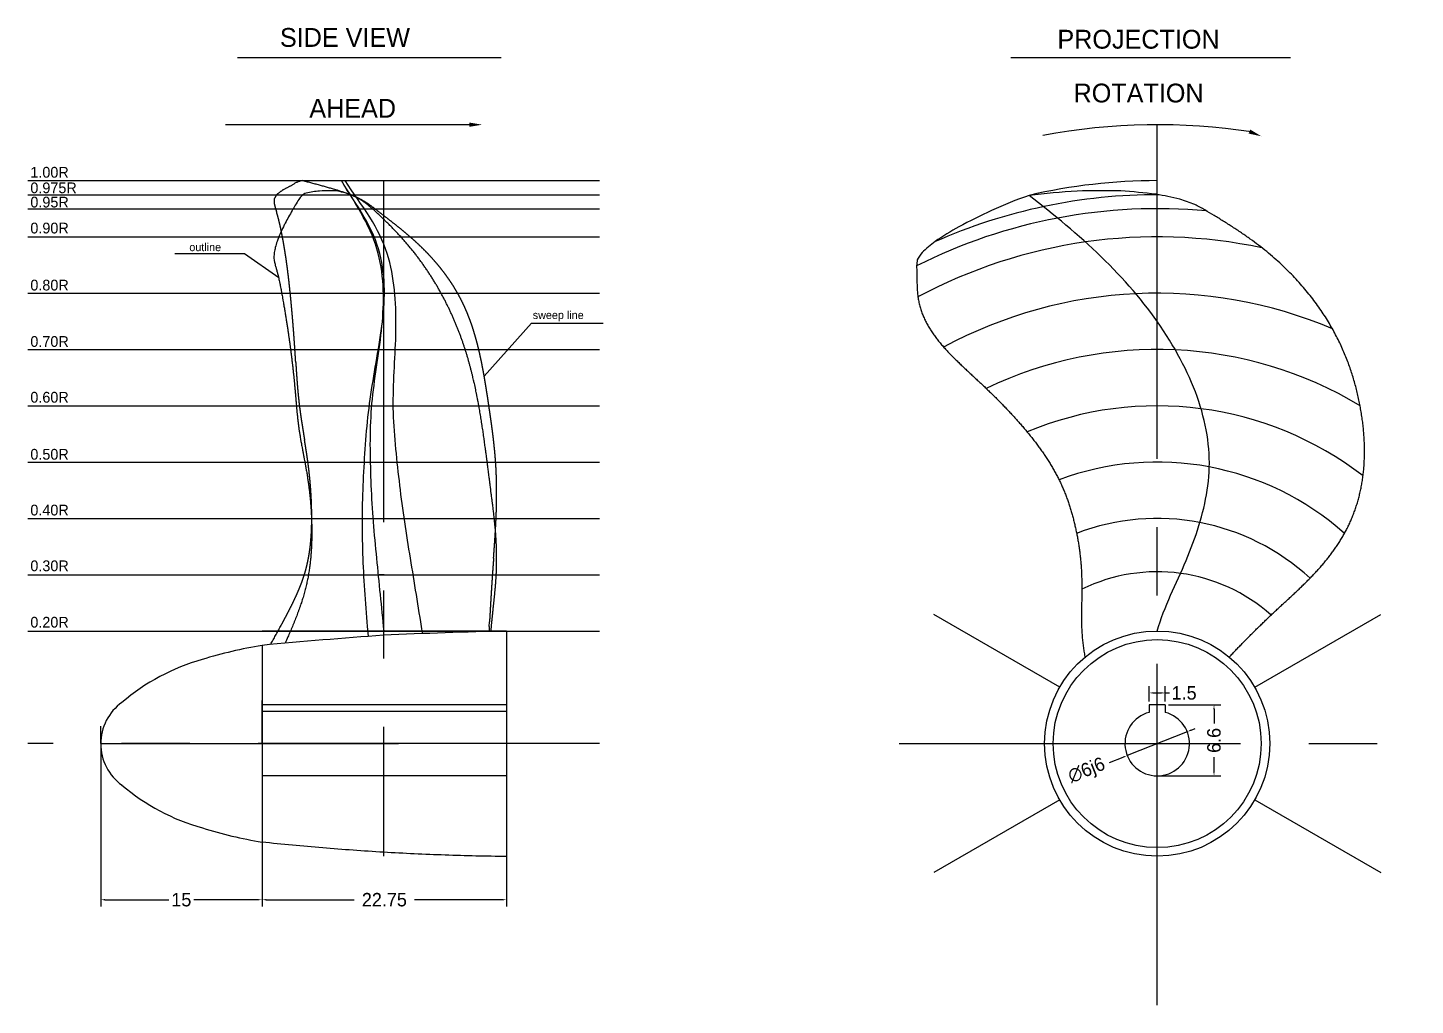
# Model space of a CAD drawing. Extents: x -13 to 208, y 176 to 267.
# Drawn here: x -13 to 116, y 175.7 to 266.6 of the extents above; entities that cross this region are included whole.
import ezdxf

# ---------------------------------------------------------------- set-up
doc = ezdxf.new("R2010")
doc.units = 0
doc.linetypes.add('CENTER', pattern=[50.8, 31.75, -6.35, 6.35, -6.35])
doc.linetypes.add('DIVIDE', pattern=[31.75, 12.7, -6.35, 0, -6.35, 0, -6.35])
doc.layers.get('0').update_dxf_attribs({"linetype": 'CONTINUOUS'})
doc.layers.get('DEFPOINTS').update_dxf_attribs({"linetype": 'CONTINUOUS'})
doc.layers.add('7', color=7, linetype='CONTINUOUS')
doc.dimstyles.get("Standard").update_dxf_attribs({"dimtxt": 0.18, "dimasz": 0.18, "dimexe": 0.18, "dimexo": 0.0625, "dimgap": 0.09, "dimtad": 0, "dimtih": 1, "dimtoh": 1, "dimdec": 4, "dimzin": 0, "dimtxsty": 'STANDARD', "dimcen": 0.09, "dimazin": 3, "dimtfac": 1, "dimtdec": 4, "dimtofl": 0, "dimtmove": 0, "dimatfit": 3, "dimtolj": 1, "dimtzin": 0})

# ---------------------------------------------------------------- blocks, each defined once
blk = doc.blocks.new('*D0')
at = {"layer": '7', "color": 0}
for p, q in [((8.77, 199.69), (8.77, 184.86)), ((31.52, 199.69), (31.52, 184.86)), ((9.17, 185.48), (17.33, 185.48)), ((31.12, 185.48), (22.96, 185.48))]:
    blk.add_line(p, q, dxfattribs=at)
for points in [[(9.17, 185.55), (9.17, 185.42), (8.77, 185.48)], [(31.12, 185.55), (31.12, 185.42), (31.52, 185.48)]]:
    blk.add_solid(points, dxfattribs=at)
at = {"layer": 'DEFPOINTS', "color": 0}
for p in [(8.77, 200), (31.52, 200), (31.52, 185.48)]:
    blk.add_point(p, dxfattribs=at)
at = {"layer": '7', "color": 0, "insert": (20.15, 185.48), "char_height": 1.25, "attachment_point": 5}
blk.add_mtext('\\A1;22.75', dxfattribs=at)
blk = doc.blocks.new('*D1')
at = {"layer": '7', "color": 0}
for p, q in [((-6.23, 199.69), (-6.23, 184.86)), ((8.77, 199.37), (8.77, 184.86)), ((-5.83, 185.48), (0.12, 185.48)), ((8.37, 185.48), (2.42, 185.48))]:
    blk.add_line(p, q, dxfattribs=at)
for points in [[(-5.83, 185.55), (-5.83, 185.42), (-6.23, 185.48)], [(8.37, 185.55), (8.37, 185.42), (8.77, 185.48)]]:
    blk.add_solid(points, dxfattribs=at)
at = {"layer": 'DEFPOINTS', "color": 0}
for p in [(-6.23, 200), (8.77, 199.69), (8.77, 185.48)]:
    blk.add_point(p, dxfattribs=at)
at = {"layer": '7', "color": 0, "insert": (1.27, 185.48), "char_height": 1.25, "attachment_point": 5}
blk.add_mtext('\\A1;15', dxfattribs=at)
blk = doc.blocks.new('*D2')
at = {"layer": '7', "color": 0}
for p, q in [((91.27, 203.91), (91.27, 205.34)), ((92.77, 203.91), (92.77, 205.34)), ((91.67, 204.71), (92.37, 204.71)), ((92.77, 204.71), (93.17, 204.71))]:
    blk.add_line(p, q, dxfattribs=at)
for points in [[(91.67, 204.78), (91.67, 204.65), (91.27, 204.71)], [(92.37, 204.78), (92.37, 204.65), (92.77, 204.71)]]:
    blk.add_solid(points, dxfattribs=at)
at = {"layer": 'DEFPOINTS', "color": 0}
for p in [(92.77, 204.71), (91.27, 203.6), (92.77, 203.6)]:
    blk.add_point(p, dxfattribs=at)
at = {"layer": '7', "color": 0, "insert": (94.52, 204.71), "char_height": 1.25, "attachment_point": 5}
blk.add_mtext('\\A1;1.5', dxfattribs=at)
blk = doc.blocks.new('*D3')
at = {"layer": '7', "color": 0}
for p, q in [((93.08, 203.6), (97.92, 203.6)), ((97.3, 203.2), (97.3, 201.86)), ((97.3, 197.4), (97.3, 198.74)), ((92.33, 197), (97.92, 197))]:
    blk.add_line(p, q, dxfattribs=at)
for points in [[(97.23, 203.2), (97.36, 203.2), (97.3, 203.6)], [(97.23, 197.4), (97.36, 197.4), (97.3, 197)]]:
    blk.add_solid(points, dxfattribs=at)
at = {"layer": 'DEFPOINTS', "color": 0}
for p in [(92.77, 203.6), (92.02, 197), (97.3, 197)]:
    blk.add_point(p, dxfattribs=at)
at = {"layer": '7', "color": 0, "insert": (97.3, 200.3), "char_height": 1.25, "attachment_point": 5, "rotation": 90}
blk.add_mtext('\\A1;6.6', dxfattribs=at)
blk = doc.blocks.new('*D4')
at = {"layer": '7', "color": 0}
for p, q in [((95.18, 201.26), (95.55, 201.4)), ((94.8, 201.11), (89.23, 198.89)), ((87.58, 198.24), (88.86, 198.74))]:
    blk.add_line(p, q, dxfattribs=at)
for points in [[(95.15, 201.32), (95.2, 201.19), (94.8, 201.11)], [(88.83, 198.81), (88.88, 198.68), (89.23, 198.89)]]:
    blk.add_solid(points, dxfattribs=at)
at = {"layer": 'DEFPOINTS', "color": 0}
for p in [(94.8, 201.11), (89.23, 198.89)]:
    blk.add_point(p, dxfattribs=at)
at = {"layer": '7', "color": 0, "insert": (85.49, 197.41), "char_height": 1.25, "attachment_point": 5, "rotation": 21.6683}
blk.add_mtext('\\A1;∅6{\\f??|b0|i0|c0|p54;j6}', dxfattribs=at)

msp = doc.modelspace()

# ---------------------------------------------------------------- linework, layer by layer
at = {"color": 7}
for centre, radius, start, end in [((15.97524, 166.42733), 43.31245, 99.575465, 107.1282478), ((8.57741, 188.79135), 19.76748, 105.7273876, 130.4742208), ((-1.50577, 199.9861), 4.72388, 125.5720071, 234.6399512), ((8.57318, 211.18645), 19.76748, 229.5474476, 254.2942808), ((15.96255, 233.55327), 43.31245, 252.8934206, 260.4415627)]:
    msp.add_arc(centre, radius, start, end, dxfattribs=at)
at = {"layer": '7'}
for p, q in [((6.49685, 263.79025), (29.01861, 263.79025)), ((29.01861, 263.79025), (31.02054, 263.79025)), ((78.39965, 263.79025), (104.42479, 263.79025)), ((28.5575, 257.54882), (5.37004, 257.54882)), ((-13.0133, 252.35), (40.15899, 252.35)), ((-13.0133, 251.04), (40.15899, 251.04)), ((-13.0133, 249.74), (40.15899, 249.74)), ((-13.0133, 247.12), (40.15899, 247.12)), ((0.65104, 245.5869), (7.14227, 245.5869)), ((7.14227, 245.5869), (10.32994, 243.32768)), ((-13.0133, 241.88), (40.15899, 241.88)), ((29.42997, 234.17965), (33.83809, 239.10467)), ((33.83809, 239.10467), (40.48827, 239.10467)), ((-13.0133, 236.65), (40.15899, 236.65)), ((-13.0133, 231.41), (40.15899, 231.41)), ((-13.0133, 226.18), (40.15899, 226.18)), ((-13.0133, 220.94), (40.15899, 220.94)), ((-13.0133, 215.71), (40.15899, 215.71)), ((20.12037, 215.71), (19.65037, 215.71)), ((82.94908, 205.2349), (71.23545, 211.99776)), ((101.0833, 205.2349), (112.79693, 211.99776)), ((-13.0133, 210.47), (40.15899, 210.47)), ((31.52037, 210.4698), (8.77037, 210.4698)), ((20.12037, 210.47), (20.17037, 210.47)), ((31.52037, 210.47), (31.52037, 189.53)), ((8.77037, 209.13632), (8.77037, 190.86368)), ((8.77037, 200), (8.77037, 204)), ((31.52037, 203.6), (8.77037, 203.6)), ((8.77037, 200), (8.77037, 203.5)), ((31.52037, 203), (8.77037, 203)), ((91.26619, 203.6), (91.26619, 202.90474)), ((92.76619, 203.6), (91.26619, 203.6)), ((92.76619, 203.6), (92.76619, 202.90474)), ((8.77037, 200), (8.77037, 202)), ((8.77037, 202), (8.77037, 197.59552)), ((8.77037, 200), (8.77037, 201.7)), ((-6.22963, 200), (21.47204, 200)), ((8.77037, 200), (8.77037, 200)), ((31.52037, 197), (8.77037, 197)), ((82.94908, 194.7651), (71.23545, 188.00224)), ((101.0833, 194.7651), (112.79693, 188.00224))]:
    msp.add_line(p, q, dxfattribs=at)
at = {"layer": '7', "linetype": 'CENTER'}
for p, q in [((92.01619, 175.67113), (92.01619, 257.54882)), ((20.07037, 252.35), (20.07037, 189.53)), ((-6.22963, 200), (-6.22963, 201.6244)), ((40.15899, 200), (-13.0133, 200)), ((68.02066, 200), (116.01172, 200))]:
    msp.add_line(p, q, dxfattribs=at)
at = {"layer": '7', "linetype": 'DIVIDE'}
msp.add_lwpolyline([(29.87902, 210.47, -0.000021932), (29.9024, 210.893), (29.92586, 211.3161, -0.000074438), (29.94948, 211.7391, -0.000093186), (29.97334, 212.1621, -0.000116027), (29.99752, 212.5851, -0.000137546), (30.02209, 213.0082, -0.000171897), (30.04715, 213.4312, -0.000180443), (30.07276, 213.8542, -0.000210231), (30.099, 214.2773, -0.000242111), (30.12597, 214.7003, -0.00025223), (30.15373, 215.1233, -0.000280073), (30.18237, 215.5464, -0.000264434), (30.21195, 215.9694, -0.000158975), (30.24232, 216.3924, -0.000055516), (30.27319, 216.8155, -0.00004018), (30.30424, 217.2385, 0.000045045), (30.33518, 217.6615, 0.000219587), (30.36569, 218.0845, 0.000300174), (30.39548, 218.5076, 0.000386288), (30.42425, 218.9306, 0.000488227), (30.45168, 219.3536, 0.000572636), (30.47747, 219.7767, 0.000656718), (30.50132, 220.1997, 0.000752829), (30.52293, 220.6227, 0.000839898), (30.54198, 221.0458, 0.000889431), (30.55823, 221.4688, 0.000942742), (30.57148, 221.8918, 0.000988461), (30.58155, 222.3148, 0.001036963), (30.58829, 222.7379, 0.001098868), (30.59149, 223.1609, 0.001139109), (30.591, 223.5839, 0.001196627), (30.58664, 224.007, 0.001248363), (30.57823, 224.43, 0.0012981), (30.5656, 224.853, 0.001352178), (30.54856, 225.2761, 0.001396935), (30.52695, 225.6991, 0.00143758), (30.5006, 226.1221, 0.001413198), (30.46938, 226.5452, 0.001269973), (30.43353, 226.9682, 0.001137686), (30.39342, 227.3912, 0.001029884), (30.34942, 227.8142, 0.000924558), (30.30188, 228.2373, 0.000816908), (30.25118, 228.6603, 0.000705707), (30.19768, 229.0833, 0.000599469), (30.14174, 229.5064, 0.000496845), (30.08374, 229.9294, 0.000386289), (30.02403, 230.3524, 0.000280326), (29.96298, 230.7755, 0.0001834), (29.90096, 231.1985, 0.000144862), (29.83831, 231.6215, 0.000236872), (29.77501, 232.0445, 0.000433641), (29.71062, 232.4676, 0.000558834), (29.64474, 232.8906, 0.000680564), (29.57692, 233.3136, 0.000799221), (29.50674, 233.7367, 0.000939806), (29.43375, 234.1597, 0.001040478), (29.35753, 234.5827, 0.001164151), (29.27765, 235.0058, 0.001296199), (29.19367, 235.4288, 0.001394342), (29.10517, 235.8518, 0.001516365), (29.01171, 236.2749, 0.001653579), (28.91285, 236.6979, 0.001824116), (28.80808, 237.1209, 0.002097921), (28.69655, 237.5439, 0.002313311), (28.5774, 237.967, 0.002542267), (28.44977, 238.39, 0.002728686), (28.31276, 238.813, 0.002909459), (28.16552, 239.2361, 0.003109277), (28.00718, 239.6591, 0.003250528), (27.83685, 240.0821, 0.003393503), (27.65366, 240.5052, 0.003539842), (27.45676, 240.9282, 0.003634763), (27.24526, 241.3512, 0.003718363), (27.01828, 241.7742, 0.003754667), (26.77499, 242.1973, 0.003758873), (26.51473, 242.6203, 0.003690258), (26.23693, 243.0433, 0.003654772), (25.94105, 243.4664, 0.003637515), (25.62654, 243.8894, 0.003549697), (25.29282, 244.3124, 0.003486282), (24.93935, 244.7355, 0.003442975), (24.56558, 245.1585, 0.003337458), (24.17095, 245.5815, 0.003252277), (23.7549, 246.0045, 0.003164245), (23.31689, 246.4276, 0.003101746), (22.85634, 246.8506, 0.002835522), (22.37276, 247.2736, 0.002248113), (21.86753, 247.6967, 0.001569511), (21.34464, 248.1197, 0.001016215), (20.80831, 248.5427, 0.000553985), (20.26274, 248.9658, 0.000106787), (19.71214, 249.3888, 0.000178074), (19.16058, 249.8118, 0.006220571), (18.57938, 250.2348, 0.020118258), (17.86417, 250.6579, 0.016794491), (16.89997, 251.0809, 0.007671043), (15.62164, 251.5039, 0.002134788), (14.11495, 251.927, 0.004329051), (12.49407, 252.35, 0.10948409), (11.56907, 251.927, 0.002278951), (10.75902, 251.5039, 0.031539996), (10.17882, 251.0809, 0.067089746), (9.91434, 250.6579, 0.051633525), (9.89732, 250.2348, 0.006080995), (10.00855, 249.8118, 0.002850083), (10.1396, 249.3888, -0.002307917), (10.2586, 248.9658, -0.002609281), (10.36686, 248.5427, -0.002206158), (10.46582, 248.1197, -0.001833843), (10.55689, 247.6967, -0.001434432), (10.64153, 247.2736, -0.00116004), (10.7211, 246.8506, -0.001114034), (10.79634, 246.4276, -0.001106536), (10.86749, 246.0045, -0.001027509), (10.93481, 245.5815, -0.000973719), (10.99853, 245.1585, -0.000902077), (11.0589, 244.7355, -0.000833403), (11.11616, 244.3124, -0.000756824), (11.17056, 243.8894, -0.000699579), (11.22233, 243.4664, -0.000624104), (11.27172, 243.0433, -0.000548549), (11.31897, 242.6203, -0.000485752), (11.36433, 242.1973, -0.000425824), (11.40803, 241.7742, -0.000394026), (11.45026, 241.3512, -0.000410018), (11.49106, 240.9282, -0.000399778), (11.53046, 240.5052, -0.000388417), (11.56851, 240.0821, -0.000380226), (11.60522, 239.6591, -0.000369438), (11.64064, 239.2361, -0.000362302), (11.6748, 238.813, -0.000349017), (11.70773, 238.39, -0.000343076), (11.73946, 237.967, -0.000330466), (11.77004, 237.5439, -0.000323158), (11.79948, 237.1209, -0.000302321), (11.82783, 236.6979, -0.000219135), (11.85517, 236.2749, -0.0000438), (11.88188, 235.8518, -0.000055848), (11.90845, 235.4288, 0.000177251), (11.93537, 235.0058, 0.000384057), (11.96312, 234.5827, 0.000540342), (11.9922, 234.1597, 0.000673194), (12.02309, 233.7367, 0.00082111), (12.05629, 233.3136, 0.000964418), (12.09228, 232.8906, 0.001101745), (12.13155, 232.4676, 0.0012437), (12.17459, 232.0445, 0.001386784), (12.22189, 231.6215, 0.001422926), (12.27391, 231.1985, 0.001200722), (12.33052, 230.7755, 0.000911841), (12.39102, 230.3524, 0.00069245), (12.45465, 229.9294, 0.000473063), (12.52067, 229.5064, 0.000266475), (12.58835, 229.0833, 0.000047768), (12.65695, 228.6603, 0.000070947), (12.72571, 228.2373, -0.000300695), (12.7939, 227.8142, -0.000584542), (12.86077, 227.3912, -0.000806726), (12.92559, 226.9682, -0.001024851), (12.98762, 226.5452, -0.001232221), (13.0461, 226.1221, -0.001304877), (13.10045, 225.6991, -0.001285269), (13.15053, 225.2761, -0.001308343), (13.19623, 224.853, -0.001321715), (13.23748, 224.43, -0.001361325), (13.27419, 224.007, -0.001385867), (13.30627, 223.5839, -0.001403572), (13.33365, 223.1609, -0.001440199), (13.35624, 222.7379, -0.001467336), (13.37395, 222.3148, -0.001489284), (13.38669, 221.8918, -0.00151477), (13.39439, 221.4688, -0.001552788), (13.39695, 221.0458, -0.00166192), (13.39424, 220.6227, -0.001950729), (13.38565, 220.1997, -0.002245133), (13.37031, 219.7767, -0.002490883), (13.34737, 219.3536, -0.00274477), (13.31596, 218.9306, -0.002979143), (13.27522, 218.5076, -0.003212551), (13.22429, 218.0845, -0.003443323), (13.16232, 217.6615, -0.003655474), (13.08844, 217.2385, -0.003855441), (13.00179, 216.8155, -0.004041369), (12.9015, 216.3924, -0.004215317), (12.78673, 215.9694, -0.004232587), (12.65662, 215.5464, -0.003856861), (12.51119, 215.1233, -0.003322687), (12.35164, 214.7003, -0.002901063), (12.17924, 214.2773, -0.002530516), (11.99529, 213.8542, -0.002194322), (11.80107, 213.4312, -0.001827718), (11.59786, 213.0082, -0.001509005), (11.38695, 212.5851, -0.001210207), (11.16961, 212.1621, -0.000881285), (10.94714, 211.7391, -0.000579911), (10.72082, 211.3161, -0.000296785), (10.49193, 210.893, -0.000610901), (9.57549, 209.22068)], format="xyb", dxfattribs=at)
at = {"layer": '7'}
for points in [[(20.12037, 210.47), (20.07816, 210.893), (20.03596, 211.3161), (19.99374, 211.7391), (19.95151, 212.1621), (19.90927, 212.5851), (19.86701, 213.0082), (19.82472, 213.4312), (19.78241, 213.8542), (19.74006, 214.2773), (19.69768, 214.7003), (19.65527, 215.1233), (19.6128, 215.5464), (19.5703, 215.9694), (19.52785, 216.3924), (19.48559, 216.8155), (19.44369, 217.2385), (19.40228, 217.6615), (19.36154, 218.0845), (19.3216, 218.5076), (19.28262, 218.9306), (19.24475, 219.3536), (19.20815, 219.7767), (19.17296, 220.1997), (19.13934, 220.6227), (19.10744, 221.0458), (19.07736, 221.4688), (19.04911, 221.8918), (19.02267, 222.3148), (18.99804, 222.7379), (18.97522, 223.1609), (18.95418, 223.5839), (18.93493, 224.007), (18.91745, 224.43), (18.90174, 224.853), (18.8878, 225.2761), (18.8756, 225.6991), (18.86515, 226.1221), (18.85647, 226.5452), (18.8498, 226.9682), (18.84545, 227.3912), (18.84373, 227.8142), (18.84494, 228.2373), (18.84941, 228.6603), (18.85744, 229.0833), (18.86934, 229.5064), (18.88542, 229.9294), (18.90599, 230.3524), (18.93138, 230.7755), (18.96187, 231.1985), (18.99778, 231.6215), (19.03894, 232.0445), (19.08478, 232.4676), (19.13469, 232.8906), (19.18806, 233.3136), (19.24428, 233.7367), (19.30276, 234.1597), (19.36288, 234.5827), (19.42405, 235.0058), (19.48565, 235.4288), (19.54708, 235.8518), (19.60773, 236.2749), (19.667, 236.6979), (19.72429, 237.1209), (19.77903, 237.5439), (19.83063, 237.967), (19.87853, 238.39), (19.92216, 238.813), (19.96093, 239.2361), (19.99427, 239.6591), (20.02161, 240.0821), (20.04238, 240.5052), (20.05601, 240.9282), (20.0619, 241.3512), (20.05951, 241.7742), (20.04824, 242.1973), (20.0275, 242.6203), (19.99668, 243.0433), (19.95516, 243.4664), (19.90232, 243.8894), (19.83756, 244.3124), (19.76027, 244.7355), (19.66983, 245.1585), (19.56563, 245.5815), (19.44705, 246.0045), (19.31348, 246.4276), (19.16432, 246.8506), (18.99896, 247.2736), (18.81761, 247.6967), (18.62159, 248.1197), (18.41231, 248.5427), (18.19116, 248.9658), (17.95954, 249.3888), (17.71886, 249.8118), (17.47043, 250.2348), (17.21536, 250.6579), (16.95473, 251.0809), (16.6897, 251.5039), (16.42171, 251.927), (16.15224, 252.35)], [(18.66069, 209.98286), (18.58631, 210.893), (18.55189, 211.3161), (18.51778, 211.7391), (18.48412, 212.1621), (18.45107, 212.5851), (18.41877, 213.0082), (18.38739, 213.4312), (18.35707, 213.8542), (18.32797, 214.2773), (18.30023, 214.7003), (18.27401, 215.1233), (18.24945, 215.5464), (18.22672, 215.9694), (18.20588, 216.3924), (18.18697, 216.8155), (18.17002, 217.2385), (18.15505, 217.6615), (18.14211, 218.0845), (18.13121, 218.5076), (18.12239, 218.9306), (18.11568, 219.3536), (18.11112, 219.7767), (18.10872, 220.1997), (18.10852, 220.6227), (18.11055, 221.0458), (18.11481, 221.4688), (18.12123, 221.8918), (18.12971, 222.3148), (18.14019, 222.7379), (18.15258, 223.1609), (18.16681, 223.5839), (18.18279, 224.007), (18.20044, 224.43), (18.21968, 224.853), (18.24044, 225.2761), (18.26263, 225.6991), (18.28617, 226.1221), (18.31102, 226.5452), (18.3373, 226.9682), (18.3652, 227.3912), (18.39492, 227.8142), (18.42666, 228.2373), (18.4606, 228.6603), (18.49694, 229.0833), (18.53588, 229.5064), (18.5776, 229.9294), (18.62231, 230.3524), (18.67019, 230.7755), (18.72144, 231.1985), (18.77624, 231.6215), (18.8345, 232.0445), (18.89583, 232.4676), (18.95987, 232.8906), (19.02621, 233.3136), (19.09448, 233.7367), (19.16429, 234.1597), (19.23525, 234.5827), (19.30699, 235.0058), (19.3791, 235.4288), (19.45122, 235.8518), (19.52295, 236.2749), (19.59392, 236.6979), (19.66364, 237.1209), (19.73146, 237.5439), (19.79667, 237.967), (19.85856, 238.39), (19.91642, 238.813), (19.96954, 239.2361), (20.01722, 239.6591), (20.05874, 240.0821), (20.0934, 240.5052), (20.12049, 240.9282), (20.1393, 241.3512), (20.14913, 241.7742), (20.14927, 242.1973), (20.13901, 242.6203), (20.11764, 243.0433), (20.08447, 243.4664), (20.03878, 243.8894), (19.97988, 244.3124), (19.90705, 244.7355), (19.81961, 245.1585), (19.71683, 245.5815), (19.59802, 246.0045), (19.46248, 246.4276), (19.30949, 246.8506), (19.13837, 247.2736), (18.94912, 247.6967), (18.74268, 248.1197), (18.52008, 248.5427), (18.28234, 248.9658), (18.03047, 249.3888), (17.7655, 249.8118), (17.49018, 250.2348), (17.21122, 250.6579), (16.9359, 251.0809), (16.66917, 251.5039), (16.40905, 251.927), (16.15224, 252.35)], [(23.70143, 210.25612), (23.60015, 210.893), (23.53286, 211.3161), (23.46552, 211.7391), (23.39809, 212.1621), (23.33056, 212.5851), (23.26289, 213.0082), (23.19506, 213.4312), (23.12704, 213.8542), (23.05881, 214.2773), (22.99033, 214.7003), (22.92159, 215.1233), (22.85254, 215.5464), (22.78318, 215.9694), (22.71359, 216.3924), (22.64393, 216.8155), (22.57436, 217.2385), (22.50504, 217.6615), (22.43614, 218.0845), (22.36781, 218.5076), (22.30022, 218.9306), (22.23353, 219.3536), (22.1679, 219.7767), (22.10349, 220.1997), (22.04047, 220.6227), (21.97899, 221.0458), (21.91915, 221.4688), (21.86089, 221.8918), (21.80417, 222.3148), (21.74891, 222.7379), (21.69505, 223.1609), (21.64253, 223.5839), (21.59129, 224.007), (21.54127, 224.43), (21.4924, 224.853), (21.44463, 225.2761), (21.39788, 225.6991), (21.3521, 226.1221), (21.30728, 226.5452), (21.2637, 226.9682), (21.22174, 227.3912), (21.1818, 227.8142), (21.14426, 228.2373), (21.10951, 228.6603), (21.07794, 229.0833), (21.04994, 229.5064), (21.02589, 229.9294), (21.00619, 230.3524), (20.99123, 230.7755), (20.98138, 231.1985), (20.97702, 231.6215), (20.97804, 232.0445), (20.98384, 232.4676), (20.99379, 232.8906), (21.00728, 233.3136), (21.02369, 233.7367), (21.0424, 234.1597), (21.0628, 234.5827), (21.08427, 235.0058), (21.10618, 235.4288), (21.12792, 235.8518), (21.14887, 236.2749), (21.16842, 236.6979), (21.18597, 237.1209), (21.2011, 237.5439), (21.21335, 237.967), (21.2223, 238.39), (21.2275, 238.813), (21.22853, 239.2361), (21.22495, 239.6591), (21.21633, 240.0821), (21.20223, 240.5052), (21.18223, 240.9282), (21.15587, 241.3512), (21.12274, 241.7742), (21.08236, 242.1973), (21.034, 242.6203), (20.9768, 243.0433), (20.90989, 243.4664), (20.83238, 243.8894), (20.74342, 244.3124), (20.64214, 244.7355), (20.52765, 245.1585), (20.3991, 245.5815), (20.25561, 246.0045), (20.09631, 246.4276), (19.92033, 246.8506), (19.72683, 247.2736), (19.51571, 247.6967), (19.28802, 248.1197), (19.04483, 248.5427), (18.78726, 248.9658), (18.51639, 249.3888), (18.23333, 249.8118), (17.94077, 250.2348), (17.64508, 250.6579), (17.35313, 251.0809), (17.06961, 251.5039), (16.79254, 251.927), (16.51869, 252.35)], [(92.01619, 210.4698), (92.14409, 210.8929), (92.28159, 211.3143), (92.42809, 211.734), (92.58269, 212.1519), (92.74469, 212.5678), (92.91309, 212.9817), (93.08689, 213.3937), (93.26509, 213.8038), (93.44649, 214.2121), (93.62979, 214.6188), (93.81379, 215.024), (93.99709, 215.4282), (94.17819, 215.8315), (94.35619, 216.2341), (94.53079, 216.6364), (94.70149, 217.0386), (94.86799, 217.4407), (95.02979, 217.843), (95.18669, 218.2456), (95.33849, 218.6487), (95.48479, 219.0525), (95.62539, 219.457), (95.76009, 219.8623), (95.88889, 220.2686), (96.01149, 220.676), (96.12769, 221.0845), (96.23709, 221.4942), (96.33929, 221.9053), (96.43369, 222.3179), (96.52009, 222.7321), (96.59789, 223.1479), (96.66659, 223.5655), (96.72579, 223.9849), (96.77519, 224.4062), (96.81419, 224.8295), (96.84229, 225.2547), (96.85919, 225.6819), (96.86449, 226.1111), (96.85799, 226.5422), (96.83959, 226.9752), (96.80939, 227.4099), (96.76739, 227.8461), (96.71369, 228.2838), (96.64839, 228.7229), (96.57149, 229.1631), (96.48319, 229.6043), (96.38379, 230.0463), (96.27329, 230.489), (96.15199, 230.9321), (96.02009, 231.3755), (95.87789, 231.8191), (95.72549, 232.2627), (95.56289, 232.7061), (95.39029, 233.1491), (95.20779, 233.5917), (95.01569, 234.0336), (94.81399, 234.4748), (94.60309, 234.915), (94.38309, 235.3541), (94.15419, 235.792), (93.91679, 236.2285), (93.67109, 236.6635), (93.41729, 237.0969), (93.15559, 237.5286), (92.88599, 237.9585), (92.60849, 238.3864), (92.32329, 238.8123), (92.03029, 239.236), (91.72979, 239.6575), (91.42179, 240.0767), (91.10639, 240.4934), (90.78369, 240.9075), (90.45369, 241.3191), (90.11669, 241.7279), (89.77279, 242.1339), (89.42209, 242.5371), (89.06489, 242.9373), (88.70139, 243.3346), (88.33189, 243.7287), (87.95659, 244.1198), (87.57589, 244.5078), (87.18989, 244.8925), (86.79909, 245.2741), (86.40359, 245.6525), (86.00379, 246.0278), (85.59999, 246.3998), (85.19259, 246.7687), (84.78179, 247.1344), (84.36779, 247.4971), (83.95089, 247.8566), (83.53129, 248.2131), (83.10939, 248.5666), (82.68529, 248.9171), (82.25939, 249.2648), (81.83249, 249.6098), (81.40529, 249.9523), (80.97829, 250.2924), (80.54979, 250.6298), (80.10252, 250.97634)]]:
    msp.add_lwpolyline(points, dxfattribs=at)
for points in [[(30.06498, 210.41898, -0.000152797), (30.07276, 210.509, -0.000347222), (30.08525, 210.65181, -0.00032011), (30.099, 210.8067, -0.000401823), (30.11159, 210.94623, -0.000357803), (30.12597, 211.1029, -0.000421546), (30.13927, 211.24537, -0.000394483), (30.15373, 211.3976, -0.000460145), (30.16817, 211.54691, -0.000477055), (30.18237, 211.6909, -0.000436059), (30.19806, 211.84713, -0.000502055), (30.21195, 211.9828, -0.000282592), (30.22979, 212.15449, -0.000407965), (30.24232, 212.2734, -0.000108132), (30.26187, 212.45719, -0.000187801), (30.27319, 212.563, -0.00004169), (30.28871, 212.7075, 0.000041552), (30.30424, 212.852, 0.000036623), (30.31803, 212.98058, 0.000029427), (30.33518, 213.1406, 0.000338887), (30.34605, 213.24278, 0.000185772), (30.36569, 213.4292, 0.000475356), (30.37787, 213.54632, 0.000323774), (30.39548, 213.7183, 0.000617301), (30.40818, 213.84472, 0.000477479), (30.42425, 214.0082, 0.000780015), (30.43667, 214.13788, 0.000626027), (30.45168, 214.2995, 0.000904683), (30.46376, 214.43395, 0.000766877), (30.47747, 214.5926, 0.001040205), (30.4888, 214.72947, 0.000897849), (30.50132, 214.8881, 0.001162833), (30.51188, 215.02929, 0.001044718), (30.52293, 215.1865, 0.00127442), (30.53239, 215.33062, 0.001164486), (30.54198, 215.4884, 0.001321707), (30.55024, 215.63651, 0.001240911), (30.55823, 215.7943, 0.001358431), (30.56512, 215.94605, 0.001300442), (30.57148, 216.1046, 0.001383955), (30.57683, 216.25856, 0.001321647), (30.58155, 216.4198, 0.001402715), (30.58532, 216.57776, 0.00136508), (30.58829, 216.7401, 0.001439423), (30.59032, 216.89999, 0.001387269), (30.59149, 217.0659, 0.001437458), (30.59172, 217.22965, 0.001401468), (30.591, 217.3976, 0.001452944), (30.58933, 217.56454, 0.001417026), (30.58664, 217.7357, 0.001455786), (30.58298, 217.90608, 0.00142193), (30.57823, 218.0805, 0.00145296), (30.57248, 218.25491, 0.001428226), (30.5656, 218.4323, 0.001447869), (30.55767, 218.61037, 0.001422192), (30.54856, 218.7916, 0.001430034), (30.53831, 218.9746, 0.001420942), (30.52695, 219.1587, 0.001407849), (30.51409, 219.3495, 0.001456105), (30.5006, 219.5339, 0.001306809), (30.48507, 219.73117, 0.001381499), (30.46938, 219.9177, 0.001098278), (30.45093, 220.1247, 0.001225015), (30.43353, 220.3102, 0.000920937), (30.41252, 220.52429, 0.001053883), (30.39342, 220.7113, 0.000768876), (30.37004, 220.93223, 0.000899057), (30.34942, 221.1211, 0.000632151), (30.32387, 221.34861, 0.000752415), (30.30188, 221.5397, 0.000501419), (30.27419, 221.77512, 0.000615063), (30.25118, 221.967, 0.000383992), (30.22124, 222.21255, 0.000494961), (30.19768, 222.403, 0.000271833), (30.16545, 222.66031, 0.000373383), (30.14174, 222.8476, 0.000164479), (30.10619, 223.12602, 0.000262142), (30.08374, 223.3007, 0.000069211), (30.04554, 223.59637, 0.000123317), (30.02403, 223.7623, 0.000032101), (29.9935, 223.99725, -0.000033171), (29.96298, 224.2322, -0.000025777), (29.9246, 224.52789, -0.000041808), (29.90096, 224.7102, -0.000171133), (29.87407, 224.91831, -0.000128125), (29.83831, 225.1963, -0.000084814), (29.80666, 225.4432, 0.000052833), (29.77501, 225.6901, 0.00004297), (29.74743, 225.90493, 0.000032234), (29.71062, 226.1913, 0.000241051), (29.6864, 226.37895, 0.000141014), (29.64474, 226.6997, 0.000370446), (29.61771, 226.90621, 0.000247871), (29.57692, 227.2148, 0.000460526), (29.54632, 227.4438, 0.000360348), (29.50674, 227.7364, 0.000577714), (29.47463, 227.97042, 0.000460543), (29.43375, 228.2639, 0.00066189), (29.39903, 228.50911, 0.000563379), (29.35753, 228.7971, 0.000769547), (29.32105, 229.04556, 0.000659379), (29.27765, 229.3354, 0.000858105), (29.23874, 229.58996, 0.000756438), (29.19367, 229.8786, 0.000960986), (29.15245, 230.13676, 0.000856901), (29.10517, 230.4261, 0.001053713), (29.06162, 230.68634, 0.000941177), (29.01171, 230.9775, 0.001153117), (28.96577, 231.2389, 0.001025857), (28.91285, 231.5325, 0.001296442), (28.86423, 231.79524, 0.001152185), (28.80808, 232.0906, 0.001475355), (28.75631, 232.35531, 0.001314399), (28.69655, 232.6521, 0.001635287), (28.64112, 232.91921, 0.001464944), (28.5774, 233.217, 0.001776572), (28.51748, 233.4884, 0.001620416), (28.44977, 233.7855, 0.001924092), (28.38529, 234.05945, 0.001764191), (28.31276, 234.3577, 0.002047389), (28.24319, 234.63458, 0.001891349), (28.16552, 234.9337, 0.002179646), (28.09036, 235.21377, 0.002031304), (28.00718, 235.5136, 0.002313029), (27.92615, 235.79614, 0.002164295), (27.83685, 236.0973, 0.002418628), (27.74952, 236.38221, 0.002270625), (27.65366, 236.6848, 0.002526248), (27.55939, 236.97274, 0.002390004), (27.45676, 237.2761, 0.00264489), (27.35549, 237.5658, 0.002501338), (27.24526, 237.871, 0.002738575), (27.13591, 238.16412, 0.002618853), (27.01828, 238.4694, 0.002819336), (26.9008, 238.76468, 0.002705645), (26.77499, 239.071, 0.00285781), (26.64887, 239.3686, 0.00275778), (26.51473, 239.6755, 0.002905862), (26.37986, 239.97478, 0.002811495), (26.23693, 240.2825, 0.002968142), (26.0932, 240.58281, 0.002872129), (25.94105, 240.8914, 0.003023789), (25.78839, 241.19203, 0.002918536), (25.62654, 241.5016, 0.003082089), (25.4645, 241.80268, 0.002974396), (25.29282, 242.1126, 0.003165096), (25.12131, 242.41344, 0.003048096), (24.93935, 242.7236, 0.003249729), (24.75798, 243.02402, 0.003128032), (24.56558, 243.3337, 0.003329691), (24.37418, 243.63308, 0.003199594), (24.17095, 243.942, 0.003415493), (23.96937, 244.23976, 0.00327349), (23.7549, 244.5476, 0.003529501), (23.54271, 244.8435, 0.003380016), (23.31689, 245.1494, 0.003660711), (23.09119, 245.44629, 0.003584753), (22.85634, 245.7461, 0.003691016), (22.61611, 246.04375, 0.003710194), (22.37276, 246.3363, 0.003451385), (22.11717, 246.63476, 0.00359145), (21.86753, 246.9181, 0.00311045), (21.59804, 247.21583, 0.003355011), (21.34464, 247.4886, 0.00282061), (21.06458, 247.78271, 0.003120766), (20.80831, 248.0455, 0.002518643), (20.52012, 248.33444, 0.002850408), (20.26274, 248.587, 0.002162649), (20.03181, 248.8091, 0.001573446), (19.71214, 249.112, 0.002749585), (19.53693, 249.27516, 0.001289638), (19.16058, 249.62, 0.007599538), (18.96025, 249.79711, 0.004078573), (18.57938, 250.1183, 0.020912315), (18.33772, 250.30225, 0.011166955), (17.86417, 250.6169, 0.02897603), (17.49696, 250.82047, 0.018673101), (16.89997, 251.0806, 0.034374506), (16.36006, 251.25049, 0.025889138), (15.62164, 251.3882, 0.034425571), (15.16671, 251.41725, 0.014897248), (14.11495, 251.3806, 0.04674177), (12.87243, 251.18258, 0.136842896), (12.49407, 250.9642, 0.047847288), (12.18716, 250.58446, 0.019556765), (11.56907, 249.5649, 0.002820301), (10.93322, 248.40165, 0.009816313), (10.75902, 248.0629, 0.014017974), (10.45396, 247.39297, 0.013631986), (10.17882, 246.6878, 0.022977142), (10.00904, 246.13659, 0.027513242), (9.91434, 245.6642, 0.029563146), (9.87764, 245.22682, 0.050995806), (9.89732, 244.9727, 0.009515563), (9.95582, 244.68144, 0.012904098), (10.00855, 244.4688, 0.003921841), (10.0949, 244.16477, -0.007390053), (10.1396, 244.0031, -0.001906295), (10.21671, 243.7026, -0.003364818), (10.2586, 243.5319, -0.002239239), (10.31973, 243.27018, -0.002778956), (10.36686, 243.0588, -0.001708426), (10.42412, 242.79072, -0.002258617), (10.46582, 242.5876, -0.001214009), (10.51996, 242.31427, -0.001726964), (10.55689, 242.1219, -0.00072031), (10.60746, 241.85132, -0.001048988), (10.64153, 241.6654, -0.000431349), (10.68853, 241.40456, -0.000615178), (10.7211, 241.2216, -0.000421057), (10.76335, 240.98141, -0.00053327), (10.79634, 240.7917, -0.000513469), (10.83273, 240.57983, -0.000531022), (10.86749, 240.3749, -0.000498839), (10.90213, 240.16808, -0.000522361), (10.93481, 239.9705, -0.000491794), (10.96751, 239.77025, -0.000512134), (10.99853, 239.5779, -0.000487273), (11.02983, 239.38127, -0.000518157), (11.0589, 239.1963, -0.000475217), (11.08826, 239.00701, -0.000493838), (11.11616, 238.8248, -0.000448251), (11.14468, 238.63615, -0.000487935), (11.17056, 238.4628, -0.000437932), (11.19741, 238.28065, -0.000465907), (11.22233, 238.1094, -0.000400688), (11.24838, 237.92818, -0.000442113), (11.27172, 237.7639, -0.000372765), (11.29667, 237.5862, -0.000412277), (11.31897, 237.4255, -0.000334061), (11.34293, 237.25098, -0.000370028), (11.36433, 237.0934, -0.000303057), (11.38651, 236.92846, -0.000309436), (11.40803, 236.7669, -0.000312534), (11.42923, 236.60624, -0.000312037), (11.45026, 236.4453, -0.000378374), (11.47023, 236.29085, -0.000358503), (11.49106, 236.1278, -0.000405705), (11.51005, 235.97737, -0.000372738), (11.53046, 235.8136, -0.000417089), (11.54933, 235.66022, -0.000404939), (11.56851, 235.5022, -0.000458227), (11.58651, 235.35168, -0.00043448), (11.60522, 235.1929, -0.000465727), (11.62276, 235.04164, -0.000449818), (11.64064, 234.885, -0.000480023), (11.65762, 234.73369, -0.000466589), (11.6748, 234.578, -0.000497289), (11.69131, 234.42561, -0.000491185), (11.70773, 234.2713, -0.000501226), (11.72349, 234.12034, -0.000484986), (11.73946, 233.9643, -0.000498045), (11.75505, 233.80904, -0.000507358), (11.77004, 233.6566, -0.000509863), (11.78487, 233.50257, -0.000506878), (11.79948, 233.3476, -0.00047724), (11.81514, 233.17785, -0.000575709), (11.82783, 233.0371, -0.000377757), (11.84361, 232.85826, -0.000505146), (11.85517, 232.7245, -0.000136472), (11.8715, 232.53273, -0.0002129), (11.88188, 232.4098, -0.000086057), (11.89517, 232.25135, 0.000088631), (11.90845, 232.0929, 0.00008447), (11.9198, 231.95805, 0.000061817), (11.93537, 231.7738, 0.000422626), (11.94557, 231.65451, 0.000249303), (11.96312, 231.4523, 0.000624447), (11.97477, 231.32078, 0.000427273), (11.9922, 231.1286, 0.000777528), (12.00556, 230.98517, 0.000610011), (12.02309, 230.8024, 0.00096711), (12.03763, 230.65568, 0.000780336), (12.05629, 230.4739, 0.001115215), (12.07248, 230.32187, 0.000946935), (12.09228, 230.1429, 0.001288212), (12.11012, 229.98804, 0.001116673), (12.13155, 229.8095, 0.001440898), (12.15132, 229.65162, 0.001277714), (12.17459, 229.4737, 0.001582209), (12.1973, 229.30745, 0.001527515), (12.22189, 229.1354, 0.001611358), (12.24792, 228.9611, 0.00168514), (12.27391, 228.7946, 0.00130414), (12.30362, 228.61144, 0.001490227), (12.33052, 228.4513, 0.000916684), (12.36438, 228.25548, 0.001193609), (12.39102, 228.1052, 0.000627311), (12.42826, 227.89951, 0.000899895), (12.45465, 227.7562, 0.000352924), (12.49647, 227.5323, 0.000616182), (12.52067, 227.4041, 0.000091006), (12.56, 227.19737, 0.000126534), (12.58835, 227.0487, 0.000113366), (12.62265, 226.8693, -0.00011154), (12.65695, 226.6899, -0.000257981), (12.68364, 226.54976, -0.00016291), (12.72571, 226.3278, -0.000677091), (12.75176, 226.1891, -0.000413707), (12.7939, 225.962, -0.000877943), (12.82256, 225.8053, -0.00064745), (12.86077, 225.5927, -0.001119941), (12.88963, 225.42879, -0.000878559), (12.92559, 225.2197, -0.00133633), (12.95445, 225.04731, -0.001128521), (12.98762, 224.843, -0.001537373), (13.01601, 224.66206, -0.001395858), (13.0461, 224.4626, -0.001597215), (13.07295, 224.27709, -0.001493313), (13.10045, 224.0785, -0.001533115), (13.12595, 223.88574, -0.001517114), (13.15053, 223.6908, -0.001532196), (13.17384, 223.49642, -0.001513509), (13.19623, 223.2995, -0.001519432), (13.21738, 223.10286, -0.001509461), (13.23748, 222.9048, -0.001529489), (13.25638, 222.70652, -0.00151938), (13.27419, 222.5068, -0.001531968), (13.29075, 222.30733, -0.001514785), (13.30627, 222.1055, -0.001527339), (13.32053, 221.904, -0.001517374), (13.33365, 221.7011, -0.001538421), (13.3455, 221.49857, -0.00152067), (13.35624, 221.2936, -0.001542492), (13.36569, 221.08919, -0.001530996), (13.37395, 220.8832, -0.001548608), (13.38092, 220.67782, -0.001529308), (13.38669, 220.4698, -0.001548007), (13.39116, 220.26296, -0.001529502), (13.39439, 220.0536, -0.001567725), (13.39627, 219.85033, -0.001477271), (13.39695, 219.6346, -0.001656348), (13.39632, 219.43204, -0.001530304), (13.39424, 219.2128, -0.001919331), (13.39095, 219.01175, -0.001725171), (13.38565, 218.7881, -0.002177551), (13.37929, 218.58629, -0.001943214), (13.37031, 218.3602, -0.002376601), (13.36037, 218.15483, -0.002157342), (13.34737, 217.9287, -0.002572394), (13.33343, 217.72064, -0.002353699), (13.31596, 217.4934, -0.002746266), (13.29752, 217.28185, -0.002546074), (13.27522, 217.0539, -0.00291068), (13.2519, 216.83965, -0.002713227), (13.22429, 216.6101, -0.003047603), (13.1956, 216.39266, -0.002863291), (13.16232, 216.1616, -0.003184149), (13.1278, 215.94088, -0.003013107), (13.08844, 215.7081, -0.003299697), (13.04771, 215.48445, -0.003133292), (13.00179, 215.2495, -0.003386743), (12.95426, 215.02209, -0.003244563), (12.9015, 214.7854, -0.003462563), (12.8462, 214.55207, -0.0034066), (12.78673, 214.3157, -0.003426273), (12.72254, 214.07453, -0.003509839), (12.65662, 213.84, -0.003103946), (12.58367, 213.59305, -0.003258358), (12.51119, 213.3587, -0.002668584), (12.42899, 213.10369, -0.002934063), (12.35164, 212.8726, -0.002389023), (12.26254, 212.61554, -0.002629368), (12.17924, 212.3828, -0.002125435), (12.08386, 212.12407, -0.002344448), (11.99529, 211.8903, -0.001905342), (11.89415, 211.63004, -0.00211294), (11.80107, 211.3961, -0.001712946), (11.69557, 211.13674, -0.001882149), (11.59786, 210.9014, -0.001538498), (11.48717, 210.63985, -0.001725477), (11.38695, 210.4073, -0.001387738), (11.27398, 210.14957, -0.001522104), (11.16961, 209.9152, -0.002633953), (10.9145, 209.3549, -0.001398367)], [(98.74589, 208.0768, -0.000626352), (99.03609, 208.3858, -0.000006237), (99.32789, 208.6934, -0.000625408), (99.62119, 208.9995, -0.000626853), (99.91619, 209.3043, -0.000613739), (100.21269, 209.6076, -0.000604525), (100.51069, 209.9095, -0.000635647), (100.81029, 210.21, -0.000613894), (101.11139, 210.509, -0.000603497), (101.41409, 210.8067, -0.000635157), (101.71829, 211.1029, -0.000613521), (102.02399, 211.3976, -0.000592419), (102.33119, 211.6909, -0.000569896), (102.63989, 211.9828, -0.000441446), (102.94989, 212.2734, -0.000262535), (103.26089, 212.563, -0.000116232), (103.57249, 212.852, -0.000037473), (103.88429, 213.1406, 0.000026486), (104.19599, 213.4292, 0.00047078), (104.50699, 213.7183, 0.000528669), (104.81699, 214.0082, 0.000832432), (105.12549, 214.2995, 0.001052617), (105.43179, 214.5926, 0.001259961), (105.73549, 214.8881, 0.001510986), (106.03599, 215.1865, 0.001767088), (106.33269, 215.4884, 0.001968321), (106.62499, 215.7943, 0.002113898), (106.91239, 216.1046, 0.002235067), (107.19469, 216.4198, 0.002403135), (107.47139, 216.7401, 0.002599749), (107.74199, 217.0659, 0.002755567), (108.00609, 217.3976, 0.002943161), (108.26329, 217.7357, 0.003117224), (108.51299, 218.0805, 0.003262052), (108.75469, 218.4323, 0.003429311), (108.98799, 218.7916, 0.003600588), (109.21229, 219.1587, 0.003759045), (109.42699, 219.5339, 0.003872145), (109.63159, 219.9177, 0.003853078), (109.82569, 220.3102, 0.003821302), (110.00909, 220.7113, 0.00388618), (110.18149, 221.1211, 0.003908661), (110.34249, 221.5397, 0.003845983), (110.49189, 221.967, 0.003848364), (110.62949, 222.403, 0.003859898), (110.75489, 222.8476, 0.003811836), (110.86789, 223.3007, 0.00381313), (110.96819, 223.7623, 0.003758567), (111.05549, 224.2322, 0.00368994), (111.12969, 224.7102, 0.003697573), (111.19049, 225.1963, 0.003612963), (111.23759, 225.6901, 0.003472282), (111.27109, 226.1913, 0.003419366), (111.29089, 226.6997, 0.003331189), (111.29699, 227.2148, 0.003252365), (111.28929, 227.7364, 0.003131362), (111.26799, 228.2639, 0.00309845), (111.23299, 228.7971, 0.002991466), (111.18439, 229.3354, 0.002887346), (111.12229, 229.8786, 0.002801005), (111.04699, 230.4261, 0.002751897), (110.95839, 230.9775, 0.002616252), (110.85699, 231.5325, 0.002752182), (110.74259, 232.0906, 0.002884843), (110.61439, 232.6521, 0.002979933), (110.47179, 233.217, 0.003151205), (110.31359, 233.7855, 0.00319421), (110.13909, 234.3577, 0.00335001), (109.94709, 234.9337, 0.003401302), (109.73669, 235.5136, 0.00352802), (109.50679, 236.0973, 0.003622361), (109.25619, 236.6848, 0.003683236), (108.98369, 237.2761, 0.003745705), (108.68829, 237.871, 0.003855749), (108.36849, 238.4694, 0.003872952), (108.02319, 239.071, 0.003923538), (107.65109, 239.6755, 0.003931462), (107.25109, 240.2825, 0.003971837), (106.82209, 240.8914, 0.004006031), (106.36279, 241.5016, 0.003997566), (105.87199, 242.1126, 0.004029634), (105.34859, 242.7236, 0.004076156), (104.79119, 243.3337, 0.004063116), (104.19859, 243.942, 0.004071418), (103.56959, 244.5476, 0.004113483), (102.90279, 245.1494, 0.004129997), (102.19689, 245.7461, 0.004026348), (101.45079, 246.3363, 0.003598496), (100.66659, 246.9181, 0.003036951), (99.85169, 247.4886, 0.002583928), (99.01409, 248.0455, 0.002121536), (98.16219, 248.587, 0.001612052), (97.30469, 249.112, 0.002411465), (96.45059, 249.62, 0.011985203), (95.50389, 250.1183, 0.027247974), (94.12029, 250.6169, 0.0193718), (91.90829, 251.0806, 0.014126958), (88.63289, 251.3882, 0.011934971), (84.57059, 251.3806, 0.017473907), (80.11819, 250.9642, 0.030787138), (76.60059, 249.5649, 0.004739074), (73.57389, 248.0629, 0.013792283), (71.35909, 246.6878, 0.023866576), (70.15189, 245.6642, 0.044225295), (69.70059, 244.9727, 0.028478538), (69.63949, 244.4688, 0.004174974), (69.65649, 244.0031, -0.000117786), (69.66459, 243.5319, -0.000733512), (69.67089, 243.0588, 0.002560114), (69.68269, 242.5876, 0.005253246), (69.70689, 242.1219, 0.007196998), (69.75009, 241.6654, 0.008604572), (69.81809, 241.2216, 0.008249135), (69.91249, 240.7917, 0.007483295), (70.03169, 240.3749, 0.007101538), (70.17409, 239.9705, 0.006673554), (70.33789, 239.5779, 0.006290302), (70.52179, 239.1963, 0.00575665), (70.72429, 238.8248, 0.005290364), (70.94379, 238.4628, 0.004844622), (71.17919, 238.1094, 0.004320221), (71.42899, 237.7639, 0.003855074), (71.69199, 237.4255, 0.003387571), (71.96679, 237.0934, 0.003008226), (72.25239, 236.7669, 0.002533482), (72.54749, 236.4453, 0.002112969), (72.85089, 236.1278, 0.001741235), (73.16149, 235.8136, 0.001413977), (73.47809, 235.5022, 0.001045488), (73.79979, 235.1929, 0.000707023), (74.12529, 234.885, 0.000442957), (74.45379, 234.578, 0.000121716), (74.78419, 234.2713, 0.000141163), (75.11559, 233.9643, -0.000245838), (75.44689, 233.6566, -0.000665565), (75.77739, 233.3476, -0.000899566), (76.10599, 233.0371, -0.001054901), (76.43219, 232.7245, -0.001067875), (76.75539, 232.4098, -0.001058859), (77.07559, 232.0929, -0.001131551), (77.39249, 231.7738, -0.00115558), (77.70609, 231.4523, -0.001198254), (78.01609, 231.1286, -0.001274736), (78.32239, 230.8024, -0.001260042), (78.62479, 230.4739, -0.001324237), (78.92329, 230.1429, -0.001354859), (79.21759, 229.8095, -0.001358191), (79.50769, 229.4737, -0.001425503), (79.79349, 229.1354, -0.001497798), (80.07479, 228.7946, -0.00165119), (80.35119, 228.4513, -0.00186098), (80.62219, 228.1052, -0.002026568), (80.88719, 227.7562, -0.002222735), (81.14559, 227.4041, -0.002371798), (81.39679, 227.0487, -0.002437968), (81.64049, 226.6899, -0.00259405), (81.87619, 226.3278, -0.002771795), (82.10349, 225.962, -0.002828779), (82.32189, 225.5927, -0.00291802), (82.53129, 225.2197, -0.003037298), (82.73119, 224.843, -0.00303906), (82.92159, 224.4626, -0.003098492), (83.10209, 224.0785, -0.0029371), (83.27309, 223.6908, -0.002947562), (83.43459, 223.2995, -0.002799847), (83.58689, 222.9048, -0.002744969), (83.73029, 222.5068, -0.002692834), (83.86489, 222.1055, -0.002530466), (83.99109, 221.7011, -0.002452058), (84.10919, 221.2936, -0.002330649), (84.21949, 220.8832, -0.002244674), (84.32239, 220.4698, -0.002136921), (84.41799, 220.0536, -0.001956147), (84.50699, 219.6346, -0.002039394), (84.58939, 219.2128, -0.002105225), (84.66519, 218.7881, -0.00232233), (84.73389, 218.3602, -0.002398032), (84.79499, 217.9287, -0.002369411), (84.84839, 217.4934, -0.002402534), (84.89379, 217.0539, -0.002279149), (84.93129, 216.6101, -0.00222031), (84.96099, 216.1616, -0.00212082), (84.98299, 215.7081, -0.00193911), (84.99759, 215.2495, -0.001724061), (85.00529, 214.7854, -0.001495584), (85.00669, 214.3157, -0.00113689), (85.00249, 213.84, -0.000319749), (84.99419, 213.3587, -0.000290764), (84.98479, 212.8726, 0.000640011), (84.97689, 212.3828, 0.001642154), (84.97299, 211.8903, 0.002163222), (84.97539, 211.3961, 0.002653623), (84.98629, 210.9014, 0.003033184), (85.00739, 210.4073, 0.003498736), (85.04049, 209.9152, 0.003820582), (85.08699, 209.4261, 0.004159708), (85.14799, 208.9415, 0.004523695), (85.22469, 208.4624, 0.008686892), (85.31779, 207.9902)]]:
    msp.add_lwpolyline(points, format="xyb", dxfattribs=at)
at = {"layer": '7', "linetype": 'CENTER'}
for points in [[(8.77037, 209.13632, -0.005911212), (20.07037, 210.07, -0.005972988), (31.52037, 210.4698)], [(8.77037, 190.86368, 0.005911212), (14.41485, 190.33004, 0.005911212), (20.07037, 189.93, 0.005972988), (25.79298, 189.66171, 0.005972988), (31.52037, 189.5302)]]:
    msp.add_lwpolyline(points, format="xyb", dxfattribs=at)
at = {"layer": '7'}
for radius in [10.47, 9.67]:
    msp.add_circle((92.01619, 200), radius, dxfattribs=at)
for radius, start, end in [(57.54882, 81.2399028, 100.6359686), (52.35, 90, 103.1544732), (51.04022, 89.8309531, 113.9431209), (49.74, 84.7041941, 116.7336887), (47.12, 78.0767327, 118.1763571), (41.88, 67.1105607, 118.3049487), (36.65, 59.0265578, 115.7038142), (31.41, 52.4575996, 112.6555484), (26.18, 48.2954813, 110.4114797), (20.94, 47.2626495, 110.9665601), (15.97844, 48.4520479, 116.019385), (3, 104.4775122, 75.5224878)]:
    msp.add_arc((92.01619, 200), radius, start, end, dxfattribs=at)
for points in [[(28.03782, 257.75124), (28.03782, 257.35124), (29.23782, 257.55124)], [(100.66351, 257.09929), (100.51706, 256.72706), (101.70697, 256.47384)]]:
    msp.add_solid(points, dxfattribs=at)

# ---------------------------------------------------------------- texts
for s, height, p in [('SIDE VIEW', 1.75, (10.43865, 264.79072)), ('PROJECTION', 1.75, (82.73717, 264.62397)), ('ROTATION', 1.75, (84.23862, 259.62161)), ('AHEAD', 1.75, (13.16997, 258.20427)), ('1.00R', 1, (-12.77002, 252.62685)), ('0.975R', 1, (-12.77002, 251.17997)), ('0.95R', 1, (-12.77002, 249.85367)), ('0.90R', 1, (-12.77002, 247.44221)), ('outline', 0.75, (2.01181, 245.79282)), ('0.80R', 1, (-12.77002, 242.137)), ('sweep line', 0.75, (33.94639, 239.47858)), ('0.70R', 1, (-12.77002, 236.89207)), ('0.60R', 1, (-12.77002, 231.70744)), ('0.50R', 1, (-12.77002, 226.40223)), ('0.40R', 1, (-12.77002, 221.21759)), ('0.30R', 1, (-12.77002, 216.03295)), ('0.20R', 1, (-12.77002, 210.78803))]:
    msp.add_text(s, height=height, dxfattribs=at).set_placement(p)

# ---------------------------------------------------------------- dimensions: what is measured, and where the dimension line sits
for base, p1, p2, picture, middle in [((92.76619, 204.71473), (91.26619, 203.6), (92.76619, 203.6), '*D2', (94.52036, 204.71473)), ((8.77037, 185.48296), (-6.22963, 200), (8.77037, 199.6875), '*D1', (1.27037, 185.48296)), ((31.52037, 185.48296), (8.77037, 200), (31.52037, 200), '*D0', (20.14537, 185.48296))]:
    dim = msp.add_linear_dim(base=base, p1=p1, p2=p2, dimstyle='STANDARD', override={"dimscale": 0.5, "dimtxt": 2.5, "dimasz": 0.8, "dimexe": 1.25, "dimexo": 0.625, "dimgap": 0.625, "dimtih": 0, "dimtoh": 0, "dimzin": 8, "dimlunit": 6, "dimcen": 2.5, "dimtofl": 1}, dxfattribs=at)
    dim.commit()
    dim.dimension.update_dxf_attribs({"geometry": picture, "text_midpoint": middle})
dim = msp.add_linear_dim(base=(97.29673, 197), p1=(92.76619, 203.6), p2=(92.01619, 197), angle=90, dimstyle='STANDARD', override={"dimscale": 0.5, "dimtxt": 2.5, "dimasz": 0.8, "dimexe": 1.25, "dimexo": 0.625, "dimgap": 0.625, "dimtih": 0, "dimtoh": 0, "dimzin": 8, "dimlunit": 6, "dimcen": 2.5, "dimtofl": 1}, dxfattribs=at)
dim.commit()
dim.dimension.update_dxf_attribs({"geometry": '*D3', "text_midpoint": (97.29673, 200.3)})
dim = msp.add_diameter_dim_2p(p1=(94.8042, 201.1077), p2=(89.22818, 198.8923), text='<>{\\f??|b0|i0|c0|p54;j6}', dimstyle='STANDARD', override={"dimscale": 0.5, "dimtxt": 2.5, "dimasz": 0.8, "dimexe": 1.25, "dimexo": 0.625, "dimgap": 0.625, "dimtih": 0, "dimtoh": 0, "dimdec": 2, "dimzin": 8, "dimlunit": 6, "dimcen": 2.5, "dimtdec": 2, "dimtofl": 1}, dxfattribs=at)
dim.commit()
dim.dimension.update_dxf_attribs({"geometry": '*D4', "text_midpoint": (85.49401, 197.40869), "dimtype": 163})

doc.saveas('drawing.dxf')
